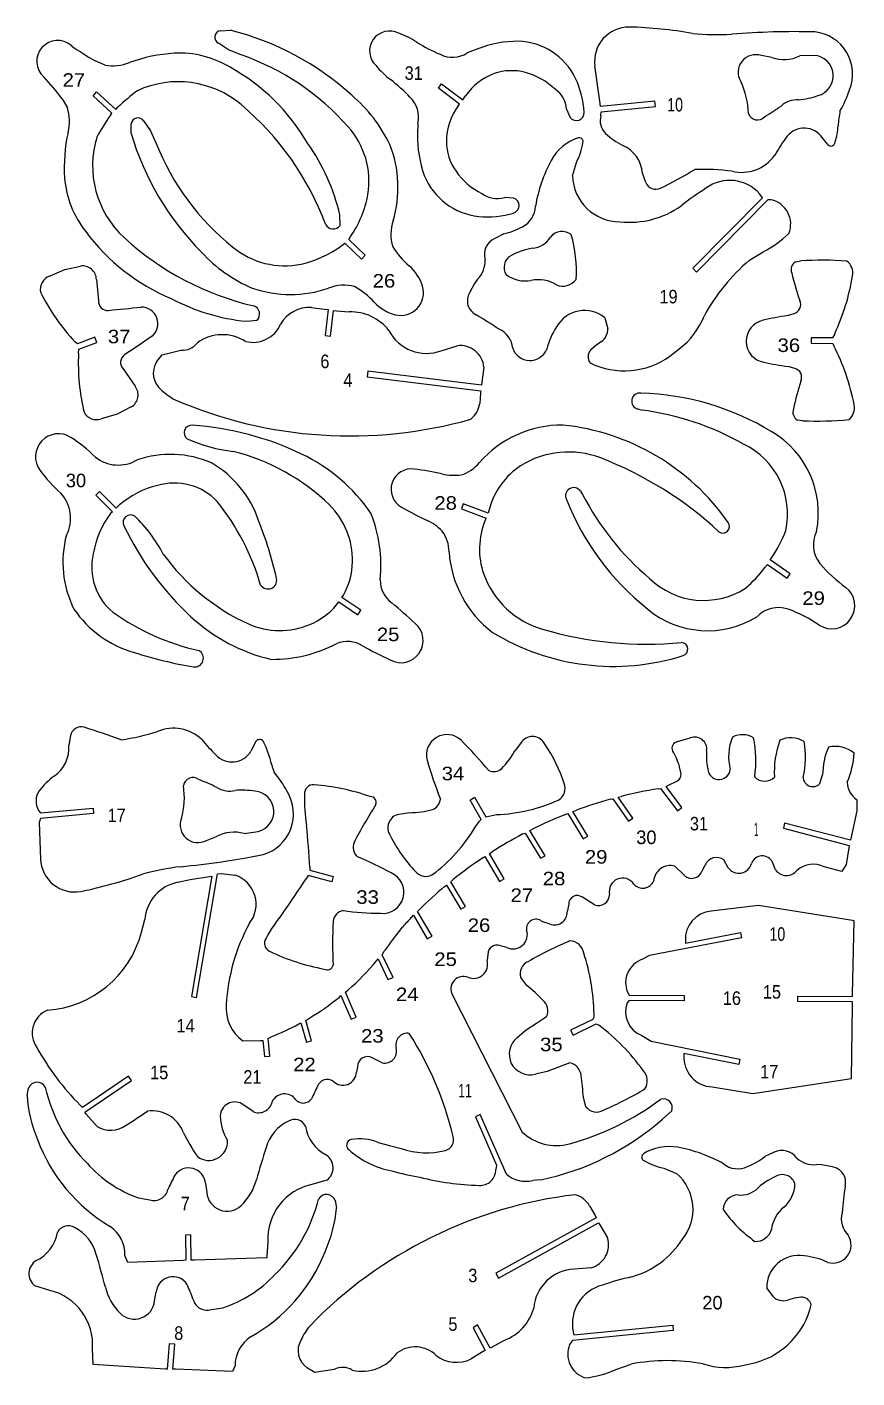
# Model space of a CAD drawing. Header units: millimetres. Extents: x 15 to 348, y 11 to 273.
# Drawn here: x 187.9 to 348.3, y 12.1 to 273.3 of the extents above; entities that cross this region are included whole.
import ezdxf
from ezdxf.enums import TextEntityAlignment as Align

# ---------------------------------------------------------------- set-up
doc = ezdxf.new("R2010")
doc.units = ezdxf.units.MM
doc.header["$LTSCALE"] = 5
doc.linetypes.add('AUSGEZOGEN', pattern=[0])
doc.layers.add('WHITE', color=7, linetype='Continuous')
doc.layers.add('YELLOW', color=7, linetype='Continuous')
doc.styles.add('Arial', font='arial.ttf')

msp = doc.modelspace()

# ---------------------------------------------------------------- linework, layer by layer
at = {"layer": 'WHITE', "color": 7, "linetype": 'AUSGEZOGEN', "lineweight": 25}
for p, q in [((225.30943, 272.632914), (227.142359, 272.715031)), ((226.80639, 268.934411), (224.891952, 270.195361)), ((275.017305, 269.116082), (272.975535, 268.32046)), ((202.972019, 265.983272), (201.076437, 266.773216)), ((229.308831, 267.964605), (226.80639, 268.934411)), ((331.877864, 267.422852), (329.842582, 267.803023)), ((340.028318, 267.854038), (337.259256, 267.748481)), ((298.64243, 258.579778), (297.649525, 265.809712)), ((267.40384, 261.50166), (268.005636, 262.359305)), ((271.480353, 258.442443), (267.40384, 261.50166)), ((268.005636, 262.359305), (272.115262, 259.275239)), ((194.67416, 259.484483), (195.701939, 257.706703)), ((200.661245, 260.041048), (201.352706, 260.828214)), ((204.268853, 256.658655), (200.661245, 260.041048)), ((201.352706, 260.828214), (205.037703, 257.373264)), ((272.115262, 259.275239), (272.663896, 260.03355)), ((309.253883, 259.028152), (298.712065, 257.973766)), ((309.349267, 257.985283), (309.253883, 259.028152)), ((204.013217, 256.288261), (204.268853, 256.658655)), ((205.037703, 257.373264), (205.452557, 257.814367)), ((271.209718, 258.089104), (271.480353, 258.442443)), ((292.132691, 257.477992), (292.85978, 255.857755)), ((298.712065, 257.973766), (298.64243, 258.579778)), ((298.808894, 256.192103), (298.870763, 256.937229)), ((298.870763, 256.937229), (309.349267, 257.985283)), ((208.026965, 252.766899), (208.031027, 254.601874)), ((210.448351, 255.122657), (211.789749, 253.263876)), ((263.440246, 254.730423), (263.386718, 252.539828)), ((211.789749, 253.263876), (212.865568, 250.804862)), ((342.577185, 250.656007), (341.296973, 252.302602)), ((293.314566, 244.547728), (294.067405, 247.127414)), ((307.507199, 243.301782), (306.825122, 245.080778)), ((281.924449, 240.272379), (280.153332, 240.404856)), ((330.023066, 240.333483), (329.533983, 241.046693)), ((316.588691, 226.70073), (330.023066, 240.333483)), ((331.104799, 239.939272), (317.306685, 225.937409)), ((331.727215, 239.936815), (331.104799, 239.939272)), ((248.401504, 234.939852), (248.360452, 236.990727)), ((250.083445, 232.269906), (250.369065, 232.720669)), ((280.044074, 233.331578), (278.285759, 232.461341)), ((248.709088, 231.068802), (249.349032, 231.5233)), ((249.349032, 231.5233), (252.540319, 228.465166)), ((253.264814, 229.221275), (250.083445, 232.269906)), ((252.540319, 228.465166), (253.264814, 229.221275)), ((327.516343, 228.251281), (330.177133, 229.879222)), ((336.432005, 227.939845), (337.432411, 228.11746)), ((192.23432, 225.158357), (195.204574, 226.420176)), ((195.204574, 226.420176), (198.200319, 227.111174)), ((317.306685, 225.937409), (316.588691, 226.70073)), ((201.308599, 224.500677), (201.706811, 220.431727)), ((274.393825, 223.742355), (273.425818, 221.929948)), ((274.985067, 224.591301), (274.393825, 223.742355)), ((242.872302, 219.096568), (245.355273, 218.80561)), ((245.355273, 218.80561), (246.124619, 218.707422)), ((246.124619, 218.707422), (245.537423, 213.69714)), ((246.572375, 213.531618), (247.15726, 218.522174)), ((247.15726, 218.522174), (247.675835, 218.452001)), ((247.675835, 218.452001), (250.172998, 218.241133)), ((299.565788, 217.134887), (300.143445, 215.006539)), ((334.853131, 217.545066), (336.143075, 217.956664)), ((230.30535, 216.435775), (232.344523, 216.659595)), ((197.666357, 212.059781), (197.183084, 212.417526)), ((201.019771, 213.335727), (197.666357, 212.059781)), ((197.875332, 211.018869), (201.376109, 212.350885)), ((201.376109, 212.350885), (201.019771, 213.335727)), ((245.537423, 213.69714), (246.572375, 213.531618)), ((267.961743, 210.738287), (271.041632, 211.716998)), ((297.796525, 211.669958), (296.825113, 210.857914)), ((298.930549, 212.506334), (297.796525, 211.669958)), ((339.451229, 213.242836), (339.464063, 212.19555)), ((343.577782, 213.214774), (339.451229, 213.242836)), ((339.464063, 212.19555), (343.646394, 212.169187)), ((344.009466, 214.038574), (343.577782, 213.214774)), ((343.646394, 212.169187), (343.844218, 211.722878)), ((197.838802, 210.207062), (197.875332, 211.018869)), ((213.006701, 208.661237), (214.004877, 209.973282)), ((214.004877, 209.973282), (217.637889, 210.84149)), ((312.139807, 209.667726), (313.942938, 211.107059)), ((206.473019, 207.25813), (208.770687, 203.876358)), ((253.755942, 206.764844), (253.635417, 205.72459)), ((275.722616, 204.058064), (253.755942, 206.764844)), ((276.213576, 207.561074), (275.795489, 204.65657)), ((336.27325, 207.317476), (334.973771, 207.69753)), ((253.635417, 205.72459), (275.571919, 203.020309)), ((275.795489, 204.65657), (275.722616, 204.058064)), ((275.55441, 202.574045), (275.397679, 200.51869)), ((275.571919, 203.020309), (275.55441, 202.574045)), ((208.052519, 199.881423), (205.307991, 198.495574)), ((306.667383, 199.273692), (305.947182, 199.455834)), ((205.307991, 198.495574), (202.217963, 197.564713)), ((337.811163, 197.191639), (336.806702, 197.344702)), ((201.91954, 183.549092), (201.201681, 182.785724)), ((205.123759, 180.308), (201.91954, 183.549092)), ((294.847582, 183.579867), (295.265894, 182.965959)), ((201.201681, 182.785724), (204.385272, 179.565497)), ((205.772508, 180.960277), (205.123759, 180.308)), ((272.19685, 181.151993), (271.86041, 180.159755)), ((277.013824, 179.344201), (272.19685, 181.151993)), ((204.385272, 179.565497), (204.032648, 179.289146)), ((271.86041, 180.159755), (276.64001, 178.36599)), ((276.64001, 178.36599), (276.435234, 177.967478)), ((277.277445, 180.243934), (277.013824, 179.344201)), ((331.552363, 170.327256), (331.858805, 170.751427)), ((335.4141, 167.627332), (331.552363, 170.327256)), ((330.506006, 168.852398), (331.007259, 169.430624)), ((331.007259, 169.430624), (334.814123, 166.769065)), ((334.814123, 166.769065), (335.4141, 167.627332)), ((247.706248, 161.579276), (248.18093, 162.1734)), ((248.18093, 162.1734), (251.827773, 159.693419)), ((248.760587, 163.045591), (249.05337, 163.479319)), ((252.416646, 160.559343), (248.760587, 163.045591)), ((251.827773, 159.693419), (252.416646, 160.559343)), ((196.31447, 136.329454), (195.950317, 134.459217)), ((313.633523, 135.160151), (316.082025, 135.892309)), ((232.127766, 135.149404), (231.151487, 133.30654)), ((283.584224, 135.214084), (282.299738, 133.53101)), ((314.306679, 128.863713), (314.024237, 130.260916)), ((341.154232, 127.048829), (341.658896, 128.704751)), ((309.869935, 126.027335), (310.358181, 126.118183)), ((310.358181, 126.118183), (313.621532, 121.769193)), ((311.394161, 126.482314), (311.898728, 126.746517)), ((314.463984, 122.391235), (311.394161, 126.482314)), ((311.898728, 126.746517), (313.514302, 127.524093)), ((273.520726, 123.860518), (274.404759, 124.42401)), ((275.671824, 120.106304), (273.520726, 123.860518)), ((274.404759, 124.42401), (276.583157, 120.622151)), ((300.635915, 124.002647), (301.094462, 124.121981)), ((301.094462, 124.121981), (304.1218, 119.742631)), ((302.17505, 124.400374), (302.756764, 124.563011)), ((304.989234, 120.329373), (302.17505, 124.400374)), ((348.300206, 123.923108), (348.255212, 121.761719)), ((190.13989, 121.857623), (190.471653, 121.353889)), ((190.471842, 120.302505), (190.219168, 119.509486)), ((190.471653, 121.353889), (200.660705, 122.269196)), ((200.746962, 121.225543), (190.471842, 120.302505)), ((200.660705, 122.269196), (200.746962, 121.225543)), ((261.817779, 121.402027), (259.724502, 121.084883)), ((276.583157, 120.622151), (277.50352, 120.822951)), ((277.50352, 120.822951), (278.654373, 121.051864)), ((291.981637, 121.089372), (292.387649, 121.278136)), ((292.387649, 121.278136), (295.350678, 116.389917)), ((293.395965, 121.63486), (293.941031, 121.840168)), ((296.279592, 116.877633), (293.395965, 121.63486)), ((304.1218, 119.742631), (304.989234, 120.329373)), ((313.621532, 121.769193), (314.463984, 122.391235)), ((348.255212, 121.761719), (347.158293, 116.666823)), ((190.219168, 119.509486), (190.496946, 112.456154)), ((229.845322, 117.394926), (232.590864, 117.769622)), ((274.512844, 118.599307), (275.357206, 119.760191)), ((275.357206, 119.760191), (275.671824, 120.106304)), ((285.073031, 117.965758), (285.601865, 118.247117)), ((288.064576, 113.08914), (285.073031, 117.965758)), ((334.32325, 119.41011), (334.070033, 118.39392)), ((334.070033, 118.39392), (346.82045, 115.049738)), ((347.033631, 116.076429), (334.32325, 119.41011)), ((222.549695, 116.058956), (224.488666, 116.785234)), ((283.734802, 117.29347), (284.145303, 117.475426)), ((284.145303, 117.475426), (287.130457, 112.609225)), ((295.350678, 116.389917), (296.279592, 116.877633)), ((346.82045, 115.049738), (346.754004, 114.607059)), ((347.158293, 116.666823), (347.033631, 116.076429)), ((276.014265, 112.694799), (276.392164, 112.93022)), ((276.392164, 112.93022), (279.222977, 108.087337)), ((277.266103, 113.510211), (277.779676, 113.845247)), ((280.135317, 108.601633), (277.266103, 113.510211)), ((287.130457, 112.609225), (288.064576, 113.08914)), ((346.754004, 114.607059), (346.194991, 111.371198)), ((242.521125, 110.830037), (242.536775, 110.284446)), ((242.536775, 110.284446), (247.071475, 109.073429)), ((314.691656, 109.526884), (313.07594, 111.051449)), ((323.402477, 110.762613), (322.563581, 112.265359)), ((332.582805, 110.378479), (331.99891, 111.845042)), ((345.388599, 110.011813), (341.982294, 110.919453)), ((346.194991, 111.371198), (345.388599, 110.011813)), ((217.067532, 107.954325), (219.44223, 108.469329)), ((219.44223, 108.469329), (223.131609, 109.062598)), ((223.600853, 109.167791), (219.65107, 85.874847)), ((220.675353, 85.651632), (224.736612, 109.60198)), ((223.131609, 109.062598), (223.600853, 109.167791)), ((224.736612, 109.60198), (225.390735, 109.65972)), ((225.390735, 109.65972), (228.132831, 109.31929)), ((242.257281, 109.270767), (241.817962, 108.624439)), ((246.801231, 108.061715), (242.257281, 109.270767)), ((247.071475, 109.073429), (246.801231, 108.061715)), ((268.609559, 107.134544), (268.956457, 107.422666)), ((268.956457, 107.422666), (271.711225, 102.734542)), ((269.790659, 108.07002), (270.268287, 108.491806)), ((272.6236, 103.248858), (269.790659, 108.07002)), ((279.222977, 108.087337), (280.135317, 108.601633)), ((297.577728, 103.565507), (295.24198, 105.073138)), ((263.353408, 102.306798), (263.811883, 102.786837)), ((266.167042, 97.544303), (263.353408, 102.306798)), ((271.711225, 102.734542), (272.6236, 103.248858)), ((292.588896, 103.692966), (292.284759, 102.225)), ((329.263304, 103.471758), (320.102883, 102.364685)), ((347.446614, 100.5707), (329.263304, 103.471758)), ((210.005458, 98.286025), (210.686139, 100.748924)), ((258.512017, 96.77609), (260.445312, 99.303059)), ((262.257763, 101.227635), (262.572727, 101.569477)), ((262.572727, 101.569477), (265.254626, 97.029964)), ((288.993965, 99.863762), (287.411478, 100.392476)), ((347.767858, 100.527086), (347.446614, 100.5707)), ((347.454717, 86.234508), (347.767858, 100.527086)), ((265.254626, 97.029964), (266.167042, 97.544303)), ((325.953907, 97.226332), (308.210723, 93.785166)), ((315.190666, 96.207046), (325.758816, 98.255192)), ((325.758816, 98.255192), (325.953907, 97.226332)), ((256.552753, 93.952537), (256.944295, 94.607394)), ((277.022782, 94.522844), (276.814955, 92.876046)), ((280.6489, 95.343607), (279.627813, 95.60557)), ((315.129267, 96.657882), (315.190666, 96.207046)), ((255.465381, 92.760878), (255.777309, 93.142477)), ((255.777309, 93.142477), (257.655592, 89.167251)), ((258.642662, 89.529423), (256.552753, 93.952537)), ((308.210723, 93.785166), (306.86831, 93.07414)), ((257.655592, 89.167251), (258.642662, 89.529423)), ((284.505483, 88.023961), (283.304823, 89.513512)), ((249.442431, 86.701782), (249.955014, 87.138595)), ((251.503473, 81.859431), (249.442431, 86.701782)), ((269.96215, 86.493233), (283.615246, 59.661495)), ((303.927512, 86.734515), (304.244981, 86.155658)), ((347.437531, 85.869705), (347.454717, 86.234508)), ((219.65107, 85.874847), (220.675353, 85.651632)), ((248.244174, 85.707297), (248.569226, 86.080037)), ((248.569226, 86.080037), (250.530963, 81.470405)), ((304.262332, 85.111913), (303.883919, 84.665778)), ((304.244981, 86.155658), (314.926324, 86.084943)), ((314.91436, 85.037815), (304.262332, 85.111913)), ((314.926324, 86.084943), (314.91436, 85.037815)), ((336.89078, 84.892321), (336.90281, 85.939449)), ((347.420344, 84.822611), (336.89078, 84.892321)), ((336.90281, 85.939449), (347.437531, 85.869705)), ((347.218273, 70.002741), (347.429988, 84.138202)), ((347.429988, 84.138202), (347.420344, 84.822611)), ((241.807146, 81.213863), (242.353412, 81.635144)), ((242.89591, 77.29067), (241.807146, 81.213863)), ((250.530963, 81.470405), (251.503473, 81.859431)), ((286.33747, 80.705717), (288.311114, 81.991607)), ((297.226492, 81.431262), (292.961023, 79.357675)), ((240.440832, 80.556893), (240.843967, 80.768549)), ((240.843967, 80.768549), (241.879356, 77.037685)), ((282.603282, 77.940305), (284.349228, 79.391645)), ((284.349228, 79.391645), (286.33747, 80.705717)), ((292.961023, 79.357675), (293.433651, 78.423074)), ((293.433651, 78.423074), (297.925034, 80.608201)), ((297.925034, 80.608201), (298.400945, 80.344809)), ((229.629994, 77.271407), (233.011384, 77.359607)), ((233.011384, 77.359607), (233.456984, 77.378783)), ((233.456984, 77.378783), (233.796225, 74.267358)), ((234.467697, 77.770207), (235.051532, 78.060135)), ((234.839991, 74.355638), (234.467697, 77.770207)), ((241.879356, 77.037685), (242.89591, 77.29067)), ((306.698602, 78.313785), (308.514421, 77.235532)), ((308.514421, 77.235532), (325.684634, 73.727187)), ((233.796225, 74.267358), (234.839991, 74.355638)), ((256.564529, 73.042084), (254.595752, 74.003156)), ((325.46608, 72.703022), (314.867759, 74.86855)), ((314.867759, 74.86855), (314.868521, 74.414146)), ((325.684634, 73.727187), (325.46608, 72.703022)), ((251.74891, 72.29614), (251.558442, 71.210168)), ((288.393839, 71.392245), (286.189863, 70.846421)), ((290.630662, 72.214427), (288.393839, 71.392245)), ((292.83626, 73.041679), (290.630662, 72.214427)), ((187.894754, 66.704284), (188.209636, 68.137173)), ((207.492973, 70.488896), (198.603097, 64.419921)), ((199.076754, 63.475339), (208.076869, 69.619572)), ((208.076869, 69.619572), (207.492973, 70.488896)), ((320.300805, 68.382104), (328.156044, 67.137577)), ((328.156044, 67.137577), (347.218273, 70.002741)), ((295.926085, 64.550795), (295.43825, 66.400756)), ((198.603097, 64.419921), (198.180441, 64.84439)), ((199.349956, 63.122975), (199.076754, 63.475339)), ((201.43875, 60.716414), (199.349956, 63.122975)), ((231.575647, 63.606334), (229.427439, 65.123788)), ((275.498047, 63.034079), (274.556395, 62.573845)), ((280.546808, 51.503464), (275.498047, 63.034079)), ((312.504501, 63.766339), (310.704463, 62.144253)), ((274.556395, 62.573845), (278.642183, 53.242516)), ((255.770327, 57.662091), (257.944904, 57.076943)), ((257.944904, 57.076943), (260.213763, 56.474144)), ((332.289057, 55.743608), (330.507562, 54.921924)), ((278.642183, 53.242516), (278.507779, 52.439874)), ((310.964624, 52.673857), (313.444959, 51.63959)), ((341.518182, 53.296323), (340.486341, 53.369424)), ((343.536635, 52.911489), (341.518182, 53.296323)), ((222.380676, 49.741765), (222.6604, 47.967648)), ((245.867641, 50.374179), (242.957257, 49.533951)), ((287.21237, 50.422435), (285.626805, 50.279896)), ((209.437729, 46.919118), (211.616999, 46.561928)), ((247.437189, 46.395464), (247.719427, 44.955682)), ((296.628748, 45.411641), (297.67122, 43.54165)), ((297.919428, 43.080665), (278.481206, 32.33789)), ((278.991168, 31.423259), (298.354852, 42.12484)), ((297.67122, 43.54165), (297.919428, 43.080665)), ((298.354852, 42.12484), (298.581805, 41.74177)), ((219.54955, 39.770298), (218.503846, 39.687245)), ((218.503846, 39.687245), (218.602707, 34.860519)), ((219.649444, 34.893108), (219.54955, 39.770298)), ((298.581805, 41.74177), (300.080996, 39.219261)), ((234.443056, 38.413096), (234.244151, 35.679112)), ((207.356814, 34.401923), (206.822793, 35.814959)), ((218.158165, 34.830976), (207.356814, 34.401923)), ((218.602707, 34.860519), (218.158165, 34.830976)), ((220.253261, 34.90924), (219.649444, 34.893108)), ((234.248693, 35.355732), (220.253261, 34.90924)), ((234.244151, 35.679112), (234.248693, 35.355732)), ((278.481206, 32.33789), (278.991168, 31.423259)), ((296.896075, 33.398659), (293.676285, 33.122742)), ((192.282836, 29.035147), (189.392119, 29.940866)), ((212.539141, 27.010206), (212.85889, 28.777645)), ((332.144085, 27.772169), (330.850896, 29.558465)), ((336.214649, 27.502907), (334.851494, 27.145868)), ((337.456742, 27.748852), (336.214649, 27.502907)), ((223.547871, 25.355095), (225.734815, 25.662881)), ((274.990714, 22.347605), (274.097463, 21.797658)), ((274.097463, 21.797658), (276.445547, 17.432409)), ((277.396818, 17.874491), (274.990714, 22.347605)), ((312.796689, 21.27543), (293.30096, 19.342222)), ((293.470834, 21.00248), (293.559546, 20.420184)), ((293.559546, 20.420184), (312.697333, 22.317899)), ((312.697333, 22.317899), (312.796689, 21.27543)), ((215.383298, 18.686718), (215.009193, 13.802902)), ((216.428749, 18.624034), (215.383298, 18.686718)), ((216.055809, 13.806678), (216.428749, 18.624034)), ((278.217024, 18.29568), (277.396818, 17.874491)), ((280.119905, 19.376581), (278.217024, 18.29568)), ((293.30096, 19.342222), (292.763876, 18.569401)), ((200.693225, 14.729172), (200.543387, 17.724509)), ((276.064346, 17.201599), (273.704044, 15.788986)), ((276.445547, 17.432409), (276.064346, 17.201599)), ((214.564488, 13.824465), (200.693225, 14.729172)), ((215.009193, 13.802902), (214.564488, 13.824465)), ((216.662017, 13.779859), (216.055809, 13.806678)), ((227.634047, 13.354272), (216.662017, 13.779859)), ((228.097626, 14.502489), (227.634047, 13.354272)), ((243.544241, 13.155162), (242.119462, 13.984443)), ((247.232606, 13.745189), (243.544241, 13.155162)), ((301.708126, 13.741539), (304.646085, 14.789794)), ((326.511882, 14.584806), (328.76452, 15.083793))]:
    msp.add_line(p, q, dxfattribs=at)
for centre, radius, start, end in [((225.500927, 271.345589), 1.30149, 98.461054, 242.101514), ((214.092697, 220.081725), 54.226917, 47.621814, 76.075143), ((257.951392, 268.721718), 3.853404, 62.51266, 227.3755), ((254.056378, 256.138745), 16.977438, 57.297352, 70.477166), ((304.216847, 266.711984), 6.629013, 89.50048, 187.822783), ((301.623171, 185.187572), 88.193039, 80.2696, 88.277178), ((321.27809, 319.482292), 47.607914, 264.274841, 273.336874), ((336.537922, 112.327821), 160.115068, 88.695084, 94.473531), ((339.277367, 264.283101), 8.168758, 337.807397, 83.62605), ((193.794866, 266.713062), 4.023354, 48.704289, 228.704289), ((232.09459, 320.303748), 61.867953, 234.820576, 239.909944), ((278.951002, 294.911861), 29.099637, 237.297029, 247.325527), ((282.854904, 249.000896), 21.58816, 89.97684, 111.287675), ((282.420385, 257.831419), 12.765333, 25.768041, 88.010141), ((204.471679, 274.401355), 8.55062, 259.89887, 292.039297), ((218.557801, 235.978174), 32.379188, 93.91271, 109.6299), ((217.275733, 249.208133), 19.096291, 58.828511, 92.783564), ((213.160408, 221.775614), 48.930506, 41.261653, 70.729543), ((270.126859, 272.793971), 5.303513, 243.171109, 302.488478), ((328.72355, 264.597904), 3.394852, 70.753906, 211.487859), ((334.164754, 274.259036), 7.208555, 251.503509, 295.422), ((339.745268, 263.899937), 3.964213, 284.889536, 85.90554), ((208.13787, 231.220684), 39.244878, 30.052026, 61.006955), ((268.458306, 276.665999), 16.977656, 219.414892, 232.594501), ((282.015107, 253.74584), 11.268559, 110.020636, 146.083299), ((281.533148, 254.67593), 10.230556, 74.781716, 109.267861), ((280.782676, 251.779733), 13.222238, 46.030358, 74.938094), ((145.59017, 221.822848), 61.867904, 37.498652, 42.58807), ((217.124582, 243.901647), 18.861622, 49.909862, 114.744212), ((240.467694, 240.064886), 29.099625, 42.563888, 52.592341), ((287.531916, 257.388576), 4.601643, 1.113404, 58.11507), ((277.712969, 255.762054), 17.905196, 3.434272, 25.18289), ((312.123587, 256.249483), 15.20068, 1.358983, 25.63023), ((235.331205, 226.560488), 43.238161, 127.133054, 133.711297), ((231.976103, 238.057657), 28.91481, 25.74229, 49.79118), ((258.26445, 255.887155), 5.303478, 347.402053, 46.72106), ((336.703362, 254.66067), 4.594214, 86.324156, 132.179686), ((335.018581, 277.322294), 18.184902, 276.2487, 288.4175), ((328.329807, 266.918796), 19.375131, 329.4719, 342.8253), ((187.547588, 255.133944), 8.550586, 345.370474, 17.510879), ((239.388329, 231.285109), 43.319236, 144.747305, 151.222236), ((193.338665, 215.644227), 55.797399, 20.519896, 49.910435), ((280.301693, 251.295486), 11.349769, 143.232532, 180.410368), ((294.080172, 256.7445), 1.508533, 216.002405, 3.425536), ((302.215299, 255.226746), 3.540552, 164.177554, 224.044972), ((329.078289, 257.23476), 1.865998, 199.561482, 316.608844), ((298.19042, 308.016073), 61.239233, 301.770816, 305.346514), ((370.374097, 252.45493), 25.772781, 169.668755, 176.075942), ((209.325229, 254.465216), 1.301398, 30.34339, 173.972304), ((238.202386, 243.49136), 15.78596, 350.8565, 41.95601), ((338.076775, 249.552802), 4.23451, 40.494765, 147.767745), ((331.853193, 255.026857), 12.834015, 342.257672, 356.389568), ((227.46652, 246.120093), 32.379351, 167.778842, 183.496362), ((219.424387, 246.519547), 18.861813, 162.665, 227.4985), ((260.056423, 268.047346), 54.226899, 196.3669, 224.8202), ((258.324669, 268.906633), 48.930604, 201.7124, 231.18), ((210.096114, 228.105498), 39.282399, 13.07278, 35.42313), ((284.96845, 252.013064), 21.58816, 178.601809, 199.912487), ((279.182151, 251.32531), 10.230539, 180.6223, 215.1075), ((297.627791, 242.876382), 9.626688, 109.637252, 150.92568), ((281.697932, 253.368079), 13.854593, 333.228076, 351.55089), ((294.542607, 251.051372), 0.904329, 18.105684, 99.547651), ((309.730032, 263.818023), 14.945236, 227.6931, 243.348), ((376.02734, 222.964576), 50.567588, 145.2178, 149.7109), ((343.239542, 251.171079), 0.839057, 217.869951, 356.226592), ((236.865183, 242.315717), 22.726138, 343.533142, 21.421926), ((300.42771, 244.594586), 6.415861, 4.34602, 66.109771), ((326.013412, 253.084052), 7.849297, 256.685226, 323.98795), ((314.32959, 233.985877), 28.546277, 151.62, 170.509094), ((240.447352, 378.039239), 152.800938, 297.223225, 300.053284), ((318.592476, 202.524355), 43.286884, 82.549174, 92.146932), ((214.181479, 245.685402), 19.096235, 184.6255, 218.5801), ((276.516901, 249.417563), 12.765434, 201.8794, 264.1217), ((281.650335, 253.016782), 13.222532, 214.952664, 243.859778), ((302.454477, 244.842768), 9.144672, 181.848889, 270.227325), ((309.454269, 244.048167), 2.085226, 200.973699, 295.361425), ((323.720313, 235.979796), 7.711822, 41.07374, 126.75356), ((232.721189, 244.861324), 21.420622, 325.474416, 349.56834), ((278.672216, 244.761637), 4.601657, 231.7743, 288.7758), ((352.542726, 189.935772), 62.010138, 122.6304, 128.0652), ((281.50616, 238.823067), 1.508465, 286.4516, 73.901215), ((281.50754, 238.865609), 4.669715, 297.464537, 357.880461), ((304.405615, 252.663105), 17.072662, 263.5602, 305.459332), ((330.671861, 235.231417), 4.822296, 337.8747, 77.358573), ((247.079692, 235.935666), 1.654942, 206.27579, 323.006719), ((266.434591, 233.21221), 8.21832, 161.103802, 196.71454), ((276.861184, 254.548143), 17.905232, 264.707237, 286.456025), ((230.840438, 257.066623), 39.244938, 216.401997, 247.357253), ((244.377958, 273.751127), 55.797427, 227.499171, 256.889674), ((276.351248, 248.336661), 15.452813, 283.826012, 298.2325), ((285.194274, 235.102679), 4.549612, 274.827217, 328.515242), ((291.327482, 230.882573), 2.911703, 52.758565, 140.706217), ((268.777234, 226.221879), 25.294104, 356.1713, 16.01574), ((320.042773, 249.349971), 21.950292, 297.496595, 313.452153), ((237.695453, 242.962398), 15.786154, 230.486041, 281.584813), ((236.093022, 248.380034), 21.420642, 282.873709, 306.083787), ((272.381208, 239.591386), 16.351316, 212.322512, 229.449875), ((279.73141, 229.329946), 3.448992, 114.781039, 196.411507), ((288.033741, 216.622721), 14.161192, 99.98992, 117.9982), ((242.858642, 249.4144), 28.914774, 222.651249, 246.700001), ((271.595363, 228.042846), 4.837689, 314.482092, 3.705404), ((282.644557, 226.895505), 2.561592, 119.430939, 213.257029), ((351.861663, 199.562485), 37.626335, 130.317945, 151.6176), ((337.300845, 226.439248), 1.733976, 120.070682, 203.492501), ((341.710051, 158.444516), 69.804136, 86.192104, 93.513322), ((344.615509, 225.781894), 2.888324, 348.9229, 53.19606), ((193.215724, 222.583595), 2.755459, 110.865, 191.1586), ((198.616175, 224.450587), 2.69289, 1.065799, 98.883589), ((256.165973, 220.639349), 8.590888, 17.620471, 49.450019), ((284.22291, 230.378006), 6.142214, 232.72, 280.4354), ((387.792579, 237.902516), 53.481441, 193.136128, 199.065654), ((303.701918, 232.5568), 44.357898, 335.324848, 350.48864), ((238.812764, 244.348461), 22.726235, 251.020552, 288.90918), ((249.168071, 215.193903), 8.218174, 75.726521, 111.338749), ((243.048295, 208.98058), 16.351356, 42.99258, 60.12013), ((260.084927, 222.014677), 4.441221, 256.426825, 16.014192), ((286.71422, 217.690145), 6.788731, 58.777311, 101.718284), ((291.483128, 226.35089), 3.116872, 246.359357, 324.318821), ((227.737622, 240.702698), 41.636892, 206.613942, 222.791276), ((203.451969, 220.291845), 1.750755, 175.417302, 275.435379), ((234.182107, 255.526449), 39.282439, 241.9862, 264.3363), ((261.292231, 225.988505), 8.590783, 222.99061, 254.819414), ((275.973668, 220.389073), 2.977556, 148.835511, 244.24955), ((335.705232, 219.634663), 1.734182, 284.624209, 27.399847), ((103.392397, 1271.407589), 1057.618276, 275.437806, 275.780513), ((209.999287, 215.982976), 3.185457, 308.248689, 91.543103), ((231.186391, 217.841931), 1.65505, 314.407496, 71.132444), ((242.470807, 212.682938), 6.426184, 86.417947, 149.989464), ((250.526392, 209.030475), 9.217434, 37.584864, 92.197243), ((228.468192, 139.663602), 90.699177, 56.0489, 59.369), ((295.648307, 212.345142), 6.187756, 50.720632, 150.7405), ((305.253345, 222.704438), 14.491661, 306.8432, 338.733904), ((344.745854, 154.927933), 63.393779, 98.977812, 103.290429), ((231.561445, 218.176915), 5.810658, 255.657082, 336.89866), ((265.106734, 218.416677), 8.191993, 207.354354, 290.396334), ((277.396677, 210.864482), 4.388893, 4.867245, 66.847023), ((301.207561, 207.974967), 13.21919, 145.987132, 166.653816), ((297.156998, 214.911019), 2.987974, 306.41025, 1.831959), ((331.027296, 212.573852), 4.13924, 101.9188, 259.4865), ((803.407831, -663.308007), 1057.618405, 124.001555, 124.344282), ((217.927366, 214.480185), 3.650191, 265.451407, 323.279604), ((225.672163, 205.571412), 8.274363, 57.46694, 125.6191), ((271.625168, 207.147055), 4.607049, 5.155923, 97.276713), ((304.275906, 191.7754), 44.311999, 11.126411, 26.753934), ((239.450716, 208.389997), 41.651567, 177.499657, 193.238988), ((207.72466, 208.482202), 1.750701, 124.3342, 224.362001), ((285.096987, 212.363425), 3.512788, 198.705373, 337.628241), ((298.263106, 209.558479), 1.938132, 137.897627, 216.928899), ((303.350998, 222.059907), 15.19241, 244.095274, 305.345111), ((216.383489, 206.369558), 4.080992, 145.83697, 233.874353), ((343.333771, 270.53767), 63.393792, 258.109527, 262.422097), ((335.876854, 205.629401), 1.733992, 334.0072, 76.78518), ((206.669685, 202.192034), 2.692796, 300.899291, 38.718338), ((388.396416, 188.644375), 53.481524, 162.339425, 168.26897), ((222.702728, 212.65946), 12.962454, 227.692068, 241.460204), ((250.390993, 279.724149), 85.45562, 246.641778, 285.817383), ((306.334246, 200.986047), 1.578407, 82.442161, 255.804883), ((305.004585, 150.859542), 51.714052, 58.751058, 88.296561), ((201.324768, 200.171453), 2.75552, 208.627826, 288.913937), ((270.610569, 201.246002), 4.842045, 309.3978, 351.36104), ((299.74453, 145.716985), 54.002285, 60.45063, 82.634667), ((337.638871, 198.866122), 1.734135, 157.915526, 241.322731), ((344.934852, 199.702388), 2.888385, 308.207, 12.4782), ((219.691185, 194.893201), 1.448623, 84.086157, 235.05028), ((215.923322, 138.650445), 57.816517, 64.328312, 86.115186), ((291.391844, 174.957838), 21.423269, 89.82384, 138.612194), ((286.756513, 151.863209), 44.765338, 35.004117, 83.971756), ((340.38188, 266.948618), 69.804332, 267.889464, 275.210635), ((193.9639, 190.253473), 4.431752, 57.37372, 216.138), ((181.151227, 170.23704), 28.19774, 45.109524, 57.375961), ((230.865154, 220.21238), 29.09792, 245.636008, 263.790389), ((322.624408, 179.362343), 18.208096, 348.6951, 59.62438), ((217.434929, 150.807571), 41.763302, 46.16962, 75.74626), ((226.26866, 160.015025), 34.079135, 34.485264, 64.443867), ((292.552227, 173.602445), 17.547685, 69.2277, 121.924511), ((319.889409, 179.177226), 14.9942, 347.592, 64.36259), ((205.529454, 195.755206), 7.124206, 231.060449, 300.766378), ((215.611205, 170.528262), 20.160776, 66.801992, 108.620922), ((213.088615, 171.227907), 20.674777, 18.96164, 59.59362), ((269.681469, 193.575905), 7.18471, 287.387655, 321.688902), ((291.537745, 176.187121), 14.826122, 123.879345, 164.119848), ((273.145012, 123.621034), 71.164269, 47.052189, 68.889921), ((213.157462, 204.26902), 28.197871, 216.137758, 228.403704), ((262.220456, 183.936354), 3.964909, 82.11389, 240.4303), ((253.133666, 118.337547), 70.19008, 77.69513, 82.113558), ((270.594851, 198.933798), 12.276439, 258.236929, 275.767402), ((189.181257, 178.372694), 7.124105, 332.746065, 42.454489), ((217.463739, 167.029745), 18.186385, 103.885354, 130.005131), ((216.353411, 173.735015), 11.422961, 43.563675, 106.550973), ((293.543276, 182.690814), 1.578489, 34.27949, 207.634801), ((343.189514, 207.8571), 54.002243, 207.447, 229.631), ((188.448595, 152.502539), 46.435137, 16.154709, 38.813131), ((235.622696, 170.197254), 15.18333, 358.970199, 45.009818), ((294.902786, 241.535434), 70.190196, 240.429038, 244.847363), ((340.165676, 201.151494), 51.714252, 201.785475, 231.33105), ((218.697423, 168.396274), 18.267739, 143.395345, 170.233352), ((207.913409, 177.573977), 1.448773, 56.526141, 207.459723), ((188.472613, 157.877123), 29.097859, 27.77213, 45.92658), ((157.613159, 148.488123), 80.604038, 13.027625, 21.436041), ((229.075261, 169.205526), 27.228354, 354.22668, 21.784531), ((259.74742, 166.938162), 12.276338, 46.77685, 64.30726), ((290.252323, 172.371732), 14.90719, 157.952679, 199.020481), ((214.978519, 169.855237), 20.160972, 164.891, 206.709383), ((258.834581, 201.749499), 57.81648, 205.448353, 227.235101), ((262.280474, 171.746786), 7.184877, 0.854992, 35.155614), ((322.357173, 176.794012), 1.303264, 236.1643, 35.0351), ((312.131833, 184.179362), 23.863422, 325.757307, 339.841007), ((345.719524, 173.210472), 5.842106, 153.764861, 218.206592), ((211.823001, 168.918091), 11.423047, 166.9618, 229.9487), ((248.083989, 195.875816), 41.763551, 215.817681, 245.394007), ((237.088828, 170.188548), 13.717289, 330.718061, 358.896496), ((290.837692, 173.322368), 21.423521, 183.93014, 232.718247), ((292.425676, 173.524341), 17.341718, 200.2806, 253.6525), ((311.270934, 182.975822), 23.863342, 310.391862, 323.711881), ((362.278137, 187.565717), 27.751771, 220.3515, 234.4407), ((234.464143, 166.371049), 1.702771, 213.861899, 9.700104), ((261.542839, 166.354017), 5.378513, 178.8012, 234.4574), ((318.680444, 177.448209), 14.994263, 225.719324, 302.490052), ((343.410546, 161.445473), 4.472598, 237.678614, 52.4041), ((176.549634, 65.069375), 126.859574, 47.106011, 49.809375), ((214.125315, 172.330301), 20.674696, 213.9184, 254.5505), ((231.306339, 198.071182), 46.435321, 234.698853, 257.357228), ((237.366058, 170.307674), 13.531609, 292.614348, 319.831502), ((319.445776, 174.815907), 18.208155, 230.4577, 301.3866), ((333.153587, 155.237497), 5.841848, 71.87322, 136.31929), ((325.356771, 134.756257), 27.751771, 55.64106, 69.73025), ((242.767672, 184.275995), 34.07915, 227.119251, 257.078175), ((236.73584, 171.834355), 15.18325, 246.553976, 292.5944), ((260.168438, 154.701662), 4.286491, 241.079228, 50.485065), ((307.574032, 225.17127), 71.164372, 253.653081, 275.490818), ((249.836729, 149.140763), 5.378496, 57.106412, 112.762614), ((301.20326, 194.47428), 44.765535, 238.5711, 287.5387), ((314.30054, 153.032606), 1.303469, 287.539114, 86.351681), ((233.423641, 229.095004), 80.604239, 252.076401, 260.484712), ((220.281595, 151.292797), 1.70287, 263.840844, 59.613416), ((235.252059, 178.288133), 27.228474, 269.7786, 297.3363), ((312.793093, 265.411698), 126.859635, 241.755, 244.4584), ((198.361234, 135.93065), 2.085255, 74.592333, 168.974293), ((153.5624, -7.97422), 152.800921, 69.90387, 72.73389), ((200.182146, 178.409392), 43.287105, 277.809814, 287.407571), ((216.233306, 129.894408), 7.848984, 45.968245, 113.271884), ((269.054201, 132.540318), 3.981719, 46.75174, 194.5153), ((285.597777, 133.501254), 2.643517, 26.26069, 139.613843), ((316.918198, 133.692996), 2.352905, 352.4886, 110.816668), ((333.233908, 132.252605), 9.752905, 157.090137, 194.956024), ((326.142254, 132.311202), 4.189552, 58.68629, 116.8453), ((307.464024, 131.531272), 21.306346, 351.413349, 11.805894), ((335.523628, 131.339399), 4.58635, 56.237266, 117.258501), ((189.565242, 133.832066), 6.415801, 303.844549, 5.609681), ((260.286184, 168.207345), 50.567568, 220.245479, 224.738689), ((227.504242, 135.458046), 4.234546, 222.190707, 329.463692), ((232.869243, 134.756695), 0.839052, 13.724968, 152.092936), ((222.320898, 128.990591), 12.833982, 13.565026, 27.696998), ((197.756824, 62.750053), 103.748182, 40.082072, 44.478677), ((262.33035, 145.431045), 23.246231, 318.0719, 329.2087), ((264.185452, 118.256855), 28.897267, 17.694437, 34.61182), ((313.843402, 133.878523), 1.298699, 99.300162, 204.176453), ((302.960561, 127.209616), 11.476732, 15.418561, 32.32605), ((331.931592, 132.368341), 12.721403, 175.414315, 193.27659), ((348.527629, 129.538464), 16.207982, 158.736431, 184.390332), ((321.074952, 132.151913), 17.260334, 347.059545, 10.010464), ((355.214858, 128.639085), 13.556121, 156.246503, 179.722459), ((344.082458, 128.358643), 5.880835, 51.12704, 102.5249), ((259.816966, 138.183876), 25.772775, 193.8811, 200.2883), ((364.526672, 161.506711), 103.748423, 196.787178, 201.18374), ((330.138032, 134.214158), 17.681392, 337.129234, 355.85816), ((202.051442, 116.506701), 14.945306, 126.610559, 142.265428), ((219.969433, 126.336262), 1.865722, 53.334573, 170.407485), ((220.906825, 116.668095), 19.375135, 27.131331, 40.484755), ((278.09256, 131.799024), 2.441906, 246.961874, 308.875465), ((313.01874, 128.721368), 1.295781, 292.485067, 6.306825), ((321.651982, 130.01639), 2.177587, 195.162, 352.591299), ((330.47397, 130.124055), 2.630552, 222.4041, 316.0306), ((339.773651, 128.320529), 1.877025, 181.033799, 317.350777), ((193.17355, 123.683051), 3.540518, 146.187, 211.036348), ((203.099979, 124.37486), 15.200619, 344.3261, 8.597238), ((198.327874, 70.978416), 61.239233, 64.6107, 68.18652), ((227.03481, 130.189601), 4.594254, 237.778779, 283.634801), ((229.293619, 107.578006), 18.184874, 81.539178, 93.707207), ((231.628373, 121.615328), 3.964321, 284.051169, 85.06777), ((231.23371, 121.157067), 8.168765, 286.330906, 32.1483), ((243.242228, 125.083912), 1.730661, 85.555251, 183.936914), ((240.079923, 84.313182), 42.623846, 70.59892, 85.56445), ((289.298544, 126.083905), 2.599267, 301.1528, 21.57981), ((323.517022, 41.725782), 85.399033, 99.195506, 104.069407), ((350.555498, 127.378513), 4.126277, 180.504, 236.8681), ((275.704861, 124.289744), 34.195879, 178.868375, 188.867604), ((345.45064, 66.29628), 106.483649, 147.807452, 152.387819), ((254.271712, 123.390982), 1.126195, 341.152846, 91.681505), ((265.358942, 124.25868), 2.442032, 292.3915, 354.3011), ((277.45581, 153.170514), 32.141006, 272.137099, 294.22356), ((323.515131, 41.725503), 85.398987, 105.539919, 110.261481), ((220.893663, 119.022699), 3.395028, 158.477307, 299.194861), ((260.258369, 118.4959), 2.643454, 101.6515, 215.0053), ((260.982782, 144.63338), 23.246354, 272.058478, 283.195155), ((323.515821, 41.726051), 85.398721, 111.66988, 116.357073), ((227.923054, 110.447468), 7.208487, 74.533947, 118.452929), ((85.530317, 103.377667), 157.167591, 2.717796, 5.711312), ((246.92548, 135.091657), 32.141255, 307.041973, 329.128063), ((253.363391, 114.742044), 2.443334, 158.1906, 229.3817), ((283.919813, 129.94294), 28.897569, 206.653926, 223.57135), ((323.515127, 41.725934), 85.398635, 117.763253, 122.381387), ((197.121641, 112.703299), 6.629304, 182.136525, 280.452841), ((202.262669, 270.350461), 160.115324, 275.482837, 281.261318), ((230.645824, 60.763564), 56.242695, 60.588744, 67.936225), ((323.515225, 41.726279), 85.398314, 123.795359, 128.573111), ((321.142309, 110.404153), 2.341816, 52.633571, 157.41424), ((330.007998, 110.797864), 2.249514, 27.74343, 159.117545), ((223.048963, 63.677074), 47.607945, 96.61907, 105.680949), ((256.645442, 106.015195), 4.077849, 263.501661, 66.596189), ((264.983192, 111.685115), 2.59929, 219.691221, 300.115431), ((312.200026, 107.987374), 3.186813, 74.046592, 175.614), ((224.992925, 161.385846), 106.497996, 330.902062, 331.9485), ((325.459366, 112.230282), 2.526825, 215.5093, 345.549), ((334.679759, 111.786669), 2.525909, 213.882978, 322.579981), ((339.816639, 106.757446), 4.691734, 62.510278, 131.8591), ((180.470983, 192.551124), 88.193092, 281.6794, 289.6869), ((218.514541, 100.244285), 7.844651, 100.629542, 176.311667), ((226.263607, 103.709998), 5.912542, 321.4027, 71.570022), ((109.456394, 193.371108), 157.167371, 324.491934, 327.369928), ((323.514664, 41.726042), 85.398143, 130.010719, 134.355723), ((303.00814, 106.191249), 2.584311, 32.960402, 193.898213), ((306.901018, 109.118717), 2.299734, 221.420198, 337.295979), ((316.345205, 110.810978), 2.093591, 217.8318, 324.5075), ((294.25005, 103.739833), 1.661815, 53.352082, 181.616081), ((298.284157, 105.667421), 2.217449, 251.4231, 357.495), ((264.057035, 80.672059), 34.195776, 141.2295, 151.2288), ((249.449734, 100.08651), 2.44322, 100.712317, 171.905089), ((256.667308, 158.204063), 56.242594, 262.160186, 269.507568), ((289.855519, 102.136801), 2.430841, 249.2417, 2.079352), ((320.611632, 96.900583), 5.487735, 95.31934, 182.534794), ((263.35558, 82.276234), 37.003542, 151.343597, 176.883734), ((353.429365, 96.175396), 106.483557, 177.709814, 182.290186), ((323.513494, 41.724898), 85.398128, 135.831678, 137.605452), ((286.245621, 99.000342), 1.815836, 50.055175, 188.8123), ((190.464488, 103.375041), 20.192761, 273.873739, 345.402815), ((235.520299, 96.167196), 1.730688, 146.161524, 244.533482), ((216.267612, 125.663032), 51.176608, 322.639163, 325.635478), ((281.821698, 97.852603), 2.76957, 244.946869, 18.298526), ((253.104672, 133.086548), 42.623826, 244.532, 259.498), ((278.766183, 94.003439), 1.819129, 61.728536, 163.409828), ((321.629336, 28.672674), 73.815422, 112.987511, 119.933826), ((292.691296, 93.774828), 2.85374, 9.240881, 87.773473), ((255.570603, 81.473281), 41.926227, 1.367653, 17.718443), ((245.925391, 92.136408), 1.126405, 238.427658, 348.936044), ((216.2697, 125.664858), 51.175906, 311.164721, 319.987223), ((274.169981, 92.127464), 2.748866, 246.7387, 15.802591), ((285.790227, 90.248103), 2.59169, 112.5706, 196.465681), ((308.401304, 88.511127), 4.813643, 108.570332, 201.658794), ((272.23473, 87.333105), 2.422809, 69.470475, 200.28267), ((245.193141, 42.454383), 60.183442, 45.200619, 49.216044), ((234.060854, 83.555442), 7.689059, 174.534242, 234.812411), ((216.26986, 125.664364), 51.175423, 300.643119, 308.667381), ((285.875183, 83.108396), 2.679735, 335.370195, 49.9355), ((308.552821, 82.935038), 4.979368, 159.6605, 248.137504), ((193.652687, 78.818448), 4.772298, 112.4706, 215.6707), ((296.376012, 82.19539), 1.143331, 318.061352, 14.102281), ((216.270505, 125.664174), 51.174911, 291.530519, 298.184227), ((261.396651, 76.524042), 2.245146, 80.12511, 195.9355), ((205.876388, 43.209049), 66.23867, 13.60236, 32.435272), ((273.00913, 46.981927), 41.926438, 35.923575, 52.72597), ((233.942584, 100.453625), 50.467301, 208.936406, 224.877248), ((257.038346, 75.279767), 2.287297, 258.044527, 15.932114), ((285.282874, 74.716336), 4.192158, 129.731564, 205.292322), ((253.677057, 72.307899), 1.928185, 61.545814, 180.3494), ((320.559123, 74.076839), 5.70059, 176.607796, 267.402793), ((248.935568, 71.323916), 2.625339, 224.781, 357.51679), ((285.182111, 74.91565), 4.192158, 208.345103, 283.90954), ((292.29166, 70.417893), 2.679709, 3.706804, 78.274022), ((235.434136, 61.756793), 60.183554, 4.425531, 8.440949), ((304.922444, 69.583849), 2.853531, 325.8683, 44.40121), ((189.860448, 67.549665), 1.75224, 26.364066, 160.409839), ((220.997414, 74.983144), 30.306761, 192.685524, 224.955586), ((455.863794, -33.920106), 235.297475, 154.1973, 154.8548), ((245.935682, 67.779702), 2.040641, 56.159068, 159.370853), ((269.647694, 131.482298), 73.815442, 293.709142, 300.655605), ((215.006902, 68.659325), 27.182545, 184.124425, 202.630502), ((228.046751, 62.652639), 2.830702, 60.806898, 177.045174), ((232.651692, 66.063164), 2.682142, 246.3475, 347.4651), ((237.655225, 64.457095), 2.595813, 34.323218, 156.767506), ((241.27327, 67.27007), 1.998498, 222.466272, 322.772318), ((278.774405, 108.238388), 52.724971, 285.3307, 306.8405), ((310.834497, 64.335392), 1.764294, 341.183463, 104.668167), ((158.899425, 138.341041), 91.119714, 301.882966, 305.012202), ((212.052117, 57.307478), 6.462983, 21.06138, 97.76018), ((235.226309, 63.200023), 10.014548, 182.2975, 211.0525), ((297.991051, 66.117055), 2.591767, 217.180034, 301.06504), ((204.043594, 65.042482), 5.04976, 238.9467, 306.222), ((241.908013, 54.478818), 8.092281, 115.517439, 164.231437), ((239.603638, 59.80121), 2.306251, 24.960425, 120.822141), ((249.190443, 61.979367), 7.592185, 189.131884, 242.796238), ((276.581263, 101.130156), 51.810167, 281.840824, 311.194693), ((220.55602, 69.564474), 32.67856, 200.350996, 239.469234), ((252.465992, 76.407048), 38.257462, 206.010021, 214.189363), ((223.013435, 57.814095), 3.640126, 232.945668, 3.467941), ((250.775864, 57.120349), 1.110635, 102.969184, 234.261864), ((252.162051, 48.363633), 9.974014, 68.79121, 99.43743), ((268.232763, 58.156258), 2.120433, 284.854931, 17.310753), ((290.184946, 66.616339), 9.567174, 226.631189, 285.330341), ((408.003438, 0.337594), 182.782901, 162.047028, 164.093286), ((244.08231, 52.748383), 2.970565, 306.942083, 56.551946), ((261.6282, 69.157855), 17.311597, 228.3672, 259.198386), ((265.114822, 70.732269), 15.076952, 251.030207, 284.0553), ((307.612814, 54.768526), 0.904437, 131.544691, 212.978208), ((312.036617, 47.233495), 9.626678, 80.167714, 121.456061), ((308.465385, 28.652976), 28.54622, 60.584128, 79.473475), ((321.15036, 67.219694), 15.452909, 292.8612, 307.267), ((333.81785, 52.652162), 3.448803, 34.68127, 116.313478), ((217.448919, 69.503557), 23.963223, 221.6771, 250.4693), ((219.138702, 49.463999), 3.253855, 4.897031, 145.151681), ((275.433364, 52.406825), 3.074593, 266.9192, 0.615898), ((313.834253, 66.108785), 13.737978, 239.4632, 257.943101), ((325.259113, 57.059608), 4.497549, 231.928421, 294.915067), ((339.929232, 58.175208), 4.837968, 227.389965, 276.612476), ((343.135592, 49.961213), 2.977408, 346.838782, 82.259004), ((251.963638, 32.481306), 40.186239, 152.039281, 156.42463), ((222.360636, 52.910393), 10.165247, 312.794781, 345.895742), ((275.863154, 116.456321), 66.636664, 254.792969, 259.578198), ((276.581263, 101.130156), 51.810123, 255.728319, 268.547669), ((284.349649, 56.134739), 5.992521, 230.609837, 282.305547), ((307.475006, 44.712631), 9.144566, 320.865735, 49.243814), ((338.491958, 38.21063), 14.161164, 113.09442, 131.103011), ((333.882926, 48.856565), 2.56131, 17.829734, 111.666627), ((330.18139, 49.815176), 6.142303, 310.6587, 358.3733), ((212.472923, 49.148197), 2.724223, 251.688085, 347.401496), ((226.551721, 48.253599), 3.901814, 184.202792, 314.091857), ((245.188568, 39.005952), 10.761854, 101.966231, 183.157943), ((303.879148, -37.330706), 85.45549, 96.712417, 135.887844), ((245.773497, 45.845579), 1.752211, 18.289817, 152.345597), ((292.485895, 42.905193), 4.842057, 31.17415, 73.13576), ((325.32656, 44.603492), 2.911665, 90.38303, 178.3359), ((325.89467, 52.026859), 4.549866, 262.580038, 316.265829), ((435.789564, 36.22899), 90.699137, 171.7247, 175.0448), ((214.812607, 53.981387), 30.306761, 313.748347, 346.018173), ((220.658371, 47.523203), 27.182585, 336.074, 354.580069), ((343.116161, 59.224368), 25.294194, 215.077931, 234.922548), ((338.490121, 39.907726), 6.788803, 129.374243, 172.315), ((349.653465, 42.871867), 4.388863, 164.248529, 226.228772), ((186.332732, 41.618504), 7.592154, 295.907749, 349.571031), ((195.867785, 39.22393), 2.306274, 57.884336, 153.743629), ((193.443624, 33.955063), 8.092273, 14.47182, 63.18713), ((200.243732, 35.981852), 6.581178, 358.546878, 55.669612), ((295.683992, 37.84355), 4.607192, 285.2532, 17.373579), ((328.755383, 41.636134), 3.116862, 266.77453, 344.736075), ((343.650831, 37.821091), 3.512884, 253.467198, 32.385453), ((300.163721, 48.105726), 17.07272, 285.6348, 327.5341), ((191.230929, 32.274201), 2.970804, 122.153, 231.759752), ((26.1667, -16.416985), 182.782743, 14.611115, 16.657392), ((215.131553, 48.553996), 32.67837, 299.234676, 338.352553), ((337.038379, 29.598826), 6.187614, 80.352228, 180.37374), ((336.94782, 22.528044), 13.219058, 64.44035, 85.1069), ((216.09379, 28.426212), 3.253933, 33.558106, 173.799826), ((218.235889, 48.422524), 23.963206, 288.236198, 317.028153), ((293.98119, 24.936397), 8.192022, 92.133021, 175.174104), ((318.744702, -28.749115), 62.010204, 103.028963, 108.463658), ((189.813846, 18.560155), 10.762034, 355.546639, 76.737268), ((212.950739, 31.945126), 10.165455, 192.80998, 225.909939), ((182.355413, 13.575479), 40.072485, 19.95529, 24.54976), ((301.015853, 22.597575), 7.711786, 104.339653, 191.937153), ((208.655302, 27.384107), 3.901796, 224.612935, 354.50102), ((222.660172, 27.930623), 2.724216, 194.4315, 289.01737), ((324.64122, 29.705719), 15.192179, 285.748148, 346.999053), ((334.094006, 30.036365), 2.988103, 229.265029, 284.6848), ((337.564797, 25.813792), 1.938075, 14.16224, 93.196114), ((276.917091, 28.019716), 9.217473, 290.332776, 344.945408), ((252.607581, 14.006832), 12.962323, 141.070516, 154.839207), ((234.678863, 14.520534), 6.581262, 123.033, 180.1571), ((244.360543, 17.39503), 4.080999, 148.6555, 236.691272), ((297.218423, 16.722129), 4.822385, 157.476529, 253.392106), ((252.634477, 21.691464), 8.274503, 256.9107, 325.0626), ((262.904307, 12.304645), 5.810477, 45.631207, 126.873421), ((270.875776, 21.559268), 6.426137, 232.5408, 296.111494), ((248.89408, 10.49526), 3.650004, 59.24537, 117.077658), ((292.921013, 33.856117), 21.950164, 277.6422, 293.598255), ((311.680517, -22.173089), 37.626294, 79.475428, 100.775147), ((322.944518, 28.63066), 14.491793, 252.360981, 284.250655)]:
    msp.add_arc(centre, radius, start, end, dxfattribs=at)

# ---------------------------------------------------------------- texts
at = {"layer": 'YELLOW', "color": 7, "linetype": 'AUSGEZOGEN', "lineweight": 25, "style": 'Arial'}
for s, width, p, p2 in [('27', 1.073883, (194.763973, 261.788901), (199.127241, 261.788901)), ('31', 0.859107, (260.884511, 263.125355), (264.375126, 263.125355)), ('10', 0.751718, (311.627414, 257.009815), (314.681702, 257.009815)), ('26', 1.073883, (254.699076, 222.954388), (259.062344, 222.954388)), ('19', 0.859107, (310.144272, 219.89905), (313.634887, 219.89905)), ('37', 1.073883, (203.520573, 212.183236), (207.883841, 212.183236)), ('36', 1.073883, (332.947405, 210.496976), (337.310673, 210.496976)), ('6', 0.859107, (244.58582, 207.378455), (246.331127, 207.378455)), ('4', 0.859107, (249.035214, 203.748991), (250.780521, 203.748991)), ('30', 0.966495, (195.387339, 184.34997), (199.31428, 184.34997)), ('28', 1.073883, (266.624112, 179.995607), (270.98738, 179.995607)), ('29', 1.073883, (337.737636, 161.597619), (342.100904, 161.597619)), ('25', 1.073883, (255.500932, 154.58187), (259.8642, 154.58187)), ('34', 1.073883, (268.047695, 127.682794), (272.410963, 127.682794)), ('17', 0.859107, (203.472912, 119.591513), (206.963527, 119.591513)), ('31', 0.859107, (316.013723, 117.986381), (319.504338, 117.986381)), ('30', 0.966495, (305.635635, 115.342488), (309.562576, 115.342488)), ('1', 0.429553, (328.398629, 116.896968), (329.271283, 116.896968)), ('29', 1.073883, (295.716243, 111.558211), (300.079511, 111.558211)), ('28', 1.073883, (287.574315, 107.372571), (291.937583, 107.372571)), ('33', 1.073883, (251.534491, 103.792166), (255.897759, 103.792166)), ('27', 1.073883, (281.341727, 104.147335), (285.704995, 104.147335)), ('26', 1.073883, (273.073654, 98.353059), (277.436922, 98.353059)), ('10', 0.751718, (331.386549, 96.63771), (334.440837, 96.63771)), ('25', 1.073883, (266.614259, 91.771357), (270.977527, 91.771357)), ('24', 1.073883, (259.19033, 84.976214), (263.553598, 84.976214)), ('16', 0.859107, (322.384557, 84.252805), (325.875172, 84.252805)), ('15', 0.859107, (330.125123, 85.456893), (333.615738, 85.456893)), ('14', 0.859107, (216.800692, 78.926781), (220.291307, 78.926781)), ('23', 1.073883, (252.453644, 76.952545), (256.816912, 76.952545)), ('35', 1.073883, (287.057634, 75.284259), (291.420902, 75.284259)), ('22', 1.073883, (239.33434, 71.415565), (243.697608, 71.415565)), ('15', 0.859107, (211.697652, 69.867452), (215.188267, 69.867452)), ('21', 0.859107, (229.701635, 69.007389), (233.19225, 69.007389)), ('17', 0.859107, (329.609085, 70.033098), (333.0997, 70.033098)), ('11', 0.64433, (271.239485, 66.350757), (273.857446, 66.350757)), ('7', 0.859107, (217.609793, 44.524272), (219.3551, 44.524272)), ('3', 0.859107, (273.182596, 30.623106), (274.927903, 30.623106)), ('20', 0.966495, (318.402786, 25.348058), (322.329727, 25.348058)), ('5', 0.859107, (269.340981, 21.219752), (271.086288, 21.219752)), ('8', 0.859107, (216.341354, 19.471915), (218.086661, 19.471915))]:
    msp.add_text(s, height=2.617961, dxfattribs=dict(at, width=width)).set_placement(p, p2, align=Align.FIT)

doc.saveas('drawing.dxf')
